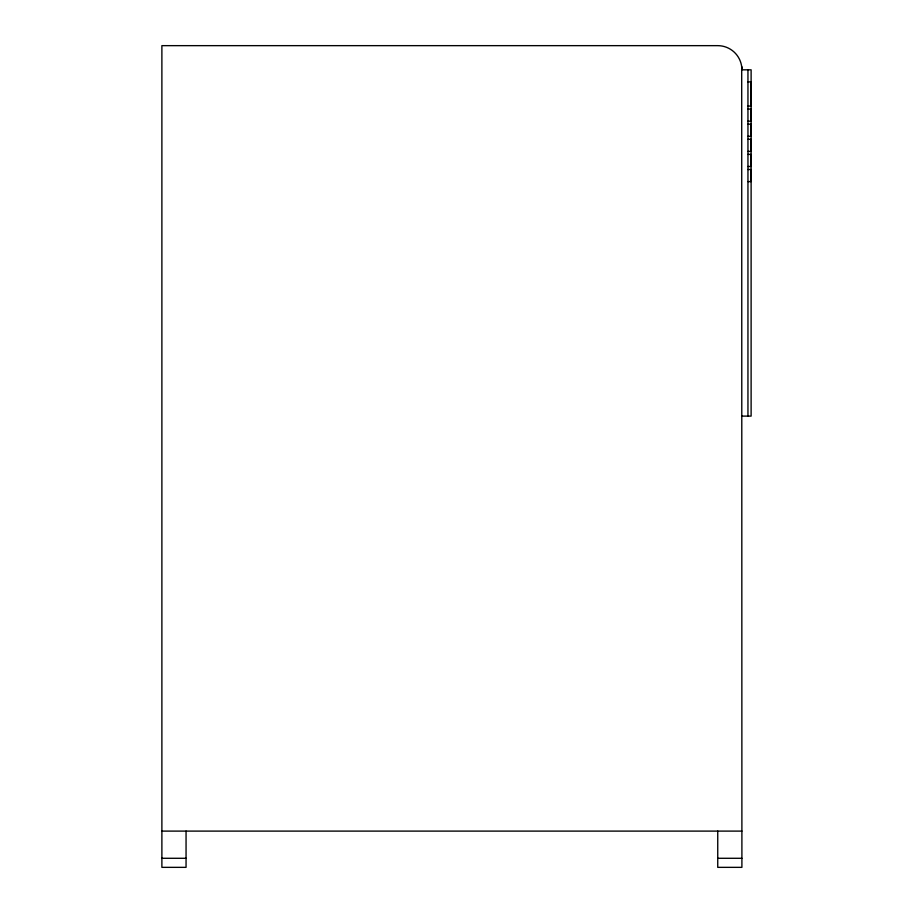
<?xml version="1.0" encoding="UTF-8"?>
<svg xmlns="http://www.w3.org/2000/svg" width="913" height="913" viewBox="0 0 913 913"><rect width="100%" height="100%" fill="white"/><g stroke="black" fill="none" stroke-linecap="round" stroke-linejoin="round"><path stroke-width="1.37" d="M747.952 81.896L750.977 81.896L750.977 106.068L747.952 106.068M747.952 109.092L750.977 109.092L750.977 121.178L747.952 121.178M747.952 124.191L750.977 124.191L750.977 136.277L747.952 136.277M747.952 139.301L750.977 139.301L750.977 151.387L747.952 151.387M747.952 154.4L750.977 154.4L750.977 166.486L747.952 166.486M747.952 169.51L750.977 169.51L750.977 181.596L747.952 181.596M741.904 416.111L751.114 416.111L751.114 69.822L741.904 69.822A24.172 24.172 0 0 0 717.744 45.65L161.886 45.65L161.886 867.35L186.058 867.35L186.058 831.104M161.886 831.104L741.904 831.104M161.886 858.288L186.058 858.288M717.744 858.288L741.904 858.288M741.71 68.772L741.698 66.66L741.904 867.35L717.744 867.35L717.744 831.104M747.952 69.822L747.952 416.111"/></g></svg>
